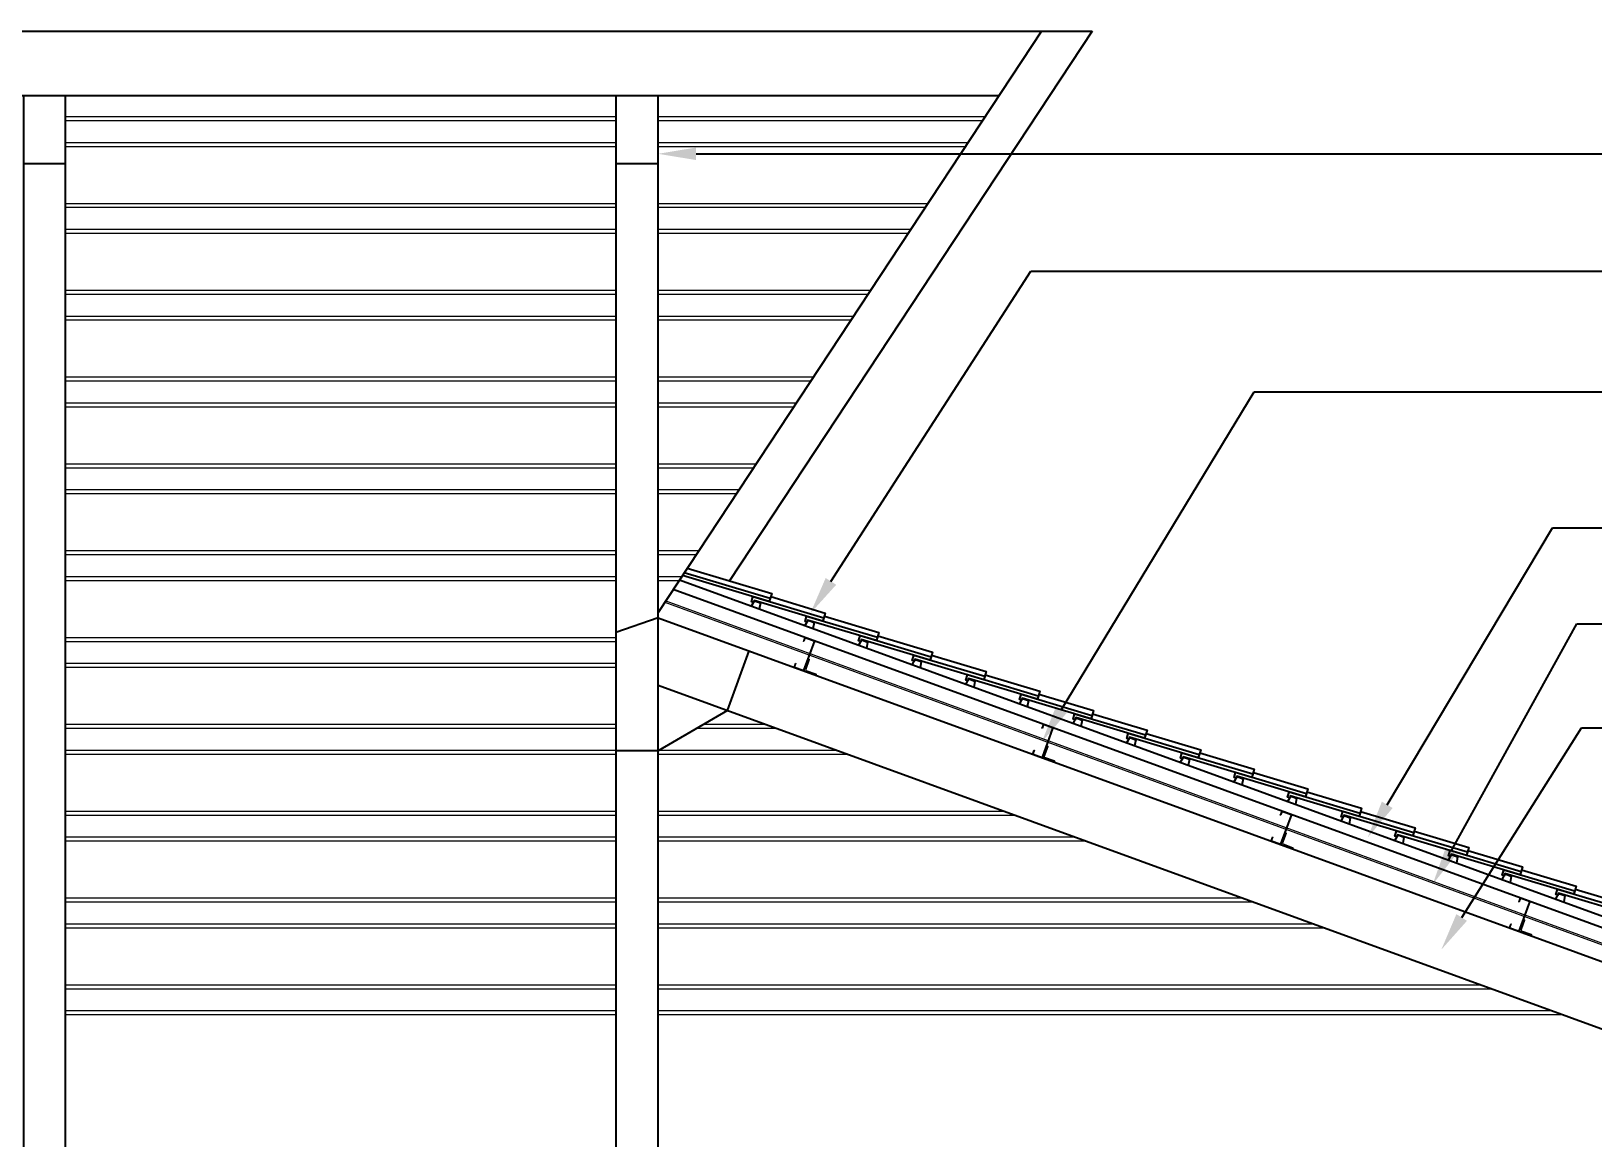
# Model space of a CAD drawing. Header units: inches. Extents: x 249 to 1192, y -18 to 440.
# Drawn here: x 716.09 to 723.48, y 269.21 to 274.44 of the extents above; entities that cross this region are included whole.
import ezdxf
from ezdxf import colors
from ezdxf.entities.mleader import LeaderData, LeaderLine
from ezdxf.math import Vec2, Vec3

# ---------------------------------------------------------------- set-up
doc = ezdxf.new("R2010")
doc.units = ezdxf.units.IN
doc.header["$MEASUREMENT"] = 0
doc.layers.add('ATAP', color=123, linetype='Continuous')
doc.layers.add('KUDA-KUDA', color=165, linetype='Continuous')
for name, color, linetype, lineweight in [('BESI', 201, 'Continuous', 0), ('KUSEN', 16, 'Continuous', 15), ('TEXT (KETERANGAN)', 7, 'Continuous', 25)]:
    doc.layers.add(name, color=color, linetype=linetype, lineweight=lineweight)
doc.styles.get("Standard").update_dxf_attribs({"font": 'arial.ttf'})

# ---------------------------------------------------------------- blocks, each defined once
blk = doc.blocks.new('POTONGAN AA')
at = {"layer": 'ATAP'}
for p, q in [((715.0696, 136.281), (714.6634, 136.4026)), ((715.3232, 136.1887), (714.9879, 136.2891)), ((715.5768, 136.0964), (715.2415, 136.1967)), ((715.8305, 136.0041), (715.4952, 136.1044)), ((716.0841, 135.9118), (715.7488, 136.0121)), ((716.3377, 135.8195), (716.0024, 135.9198)), ((716.5913, 135.7271), (716.256, 135.8275)), ((716.8449, 135.6348), (716.5096, 135.7352)), ((717.0985, 135.5425), (716.7632, 135.6429)), ((717.3522, 135.4502), (717.0169, 135.5506)), ((717.6058, 135.3579), (717.2705, 135.4583)), ((717.8594, 135.2656), (717.5241, 135.366)), ((718.113, 135.1733), (717.7777, 135.2736)), ((718.367, 135.0816), (718.0317, 135.182)), ((718.6205, 134.9891), (718.2852, 135.0895)), ((718.8743, 134.8975), (718.539, 134.9978)), ((719.1281, 134.8056), (718.7928, 134.906))]:
    blk.add_line(p, q, dxfattribs=at)
for points in [[(682.6828, 138.9625), (716.592, 138.9625)], [(716.3524, 138.9625), (714.5391, 136.2143)], [(716.592, 138.9625), (714.8779, 136.3645)], [(714.6778, 136.4244), (715.0768, 136.305), (715.0653, 136.2666), (714.6548, 136.3895)], [(720.9926, 134.0555), (714.6403, 136.3675)], [(720.9752, 134.0076), (714.6114, 136.3238)], [(714.9801, 136.2439), (714.9951, 136.2704), (715.0232, 136.2601), (715.0176, 136.2302)], [(715.0722, 136.2899), (715.3304, 136.2126), (715.3189, 136.1743), (714.9932, 136.2718), (714.9903, 136.2622), (714.9807, 136.2651), (714.9879, 136.2891)], [(715.3258, 136.1976), (715.584, 136.1203), (715.5725, 136.082), (715.2468, 136.1795), (715.2439, 136.1699), (715.2344, 136.1728), (715.2415, 136.1967)], [(715.2337, 136.1516), (715.2487, 136.1781), (715.2769, 136.1678), (715.2713, 136.1379)], [(715.4873, 136.0593), (715.5023, 136.0858), (715.5305, 136.0755), (715.5249, 136.0456)], [(715.5795, 136.1053), (715.8376, 136.028), (715.8262, 135.9897), (715.5004, 136.0872), (715.4976, 136.0776), (715.488, 136.0805), (715.4952, 136.1044)], [(715.7409, 135.967), (715.7559, 135.9935), (715.7841, 135.9832), (715.7785, 135.9533)], [(715.8331, 136.013), (716.0912, 135.9357), (716.0798, 135.8974), (715.7541, 135.9949), (715.7512, 135.9853), (715.7416, 135.9882), (715.7488, 136.0121)], [(715.9945, 135.8747), (716.0095, 135.9011), (716.0377, 135.8908), (716.0321, 135.861)], [(716.0867, 135.9207), (716.3449, 135.8434), (716.3334, 135.8051), (716.0077, 135.9026), (716.0048, 135.893), (715.9952, 135.8959), (716.0024, 135.9198)], [(716.3403, 135.8284), (716.5985, 135.7511), (716.587, 135.7128), (716.2613, 135.8103), (716.2584, 135.8007), (716.2488, 135.8036), (716.256, 135.8275)], [(716.2482, 135.7824), (716.2631, 135.8088), (716.2913, 135.7985), (716.2857, 135.7686)], [(716.5018, 135.6901), (716.5168, 135.7165), (716.5449, 135.7062), (716.5393, 135.6763)], [(716.5939, 135.7361), (716.8521, 135.6588), (716.8406, 135.6205), (716.5149, 135.718), (716.512, 135.7084), (716.5025, 135.7112), (716.5096, 135.7352)], [(716.7554, 135.5978), (716.7704, 135.6242), (716.7986, 135.6139), (716.793, 135.584)], [(716.8476, 135.6437), (717.1057, 135.5665), (717.0942, 135.5282), (716.7685, 135.6256), (716.7657, 135.6161), (716.7561, 135.6189), (716.7632, 135.6429)], [(717.009, 135.5054), (717.024, 135.5319), (717.0522, 135.5216), (717.0466, 135.4917)], [(717.1012, 135.5514), (717.3593, 135.4742), (717.3479, 135.4358), (717.0221, 135.5333), (717.0193, 135.5238), (717.0097, 135.5266), (717.0169, 135.5506)], [(717.3548, 135.4591), (717.613, 135.3819), (717.6015, 135.3435), (717.2758, 135.441), (717.2729, 135.4314), (717.2633, 135.4343), (717.2705, 135.4583)], [(717.2626, 135.4131), (717.2776, 135.4396), (717.3058, 135.4293), (717.3002, 135.3994)], [(717.5162, 135.3208), (717.5312, 135.3473), (717.5594, 135.337), (717.5538, 135.3071)], [(717.6084, 135.3668), (717.8666, 135.2895), (717.8551, 135.2512), (717.5294, 135.3487), (717.5265, 135.3391), (717.5169, 135.342), (717.5241, 135.366)], [(717.7699, 135.2285), (717.7849, 135.255), (717.813, 135.2447), (717.8074, 135.2148)], [(717.862, 135.2745), (718.1202, 135.1972), (718.1087, 135.1589), (717.783, 135.2564), (717.7801, 135.2468), (717.7705, 135.2497), (717.7777, 135.2736)], [(718.0238, 135.1368), (718.0388, 135.1633), (718.067, 135.153), (718.0614, 135.1231)], [(718.1157, 135.1819), (718.3739, 135.1047), (718.3624, 135.0663), (718.0367, 135.1638), (718.0338, 135.1543), (718.0243, 135.1571), (718.0314, 135.1811)], [(718.3695, 135.0903), (718.6277, 135.013), (718.6162, 134.9747), (718.2905, 135.0722), (718.2876, 135.0626), (718.2781, 135.0655), (718.2852, 135.0895)], [(718.2774, 135.0443), (718.2924, 135.0708), (718.3205, 135.0605), (718.3149, 135.0306)], [(718.6233, 134.9987), (718.8815, 134.9214), (718.87, 134.8831), (718.5443, 134.9806), (718.5414, 134.971), (718.5319, 134.9739), (718.539, 134.9978)], [(718.5312, 134.9527), (718.5462, 134.9792), (718.5743, 134.9689), (718.5687, 134.939)], [(718.7849, 134.8609), (718.7999, 134.8873), (718.8281, 134.877), (718.8225, 134.8471)], [(718.8771, 134.9069), (719.1352, 134.8296), (719.1238, 134.7913), (718.798, 134.8888), (718.7952, 134.8792), (718.7856, 134.882), (718.7928, 134.906)]]:
    blk.add_lwpolyline(points, dxfattribs=at)
at = {"layer": 'BESI'}
for p, q in [((714.5714, 136.2632), (720.8898, 133.9546)), ((714.576, 136.2701), (720.8925, 133.9621))]:
    blk.add_line(p, q, dxfattribs=at)
for points in [[(683.1239, 138.657), (716.1509, 138.657)], [(711.7377, 138.5594), (714.3391, 138.5594)], [(714.5391, 138.5594), (716.0865, 138.5594)], [(711.7377, 138.5406), (714.3391, 138.5406)], [(714.5391, 138.5406), (716.0741, 138.5406)], [(711.7377, 138.4373), (714.3391, 138.4373)], [(711.7377, 138.4185), (714.3391, 138.4185)], [(714.5391, 138.4373), (716.0059, 138.4373)], [(714.5391, 138.4185), (715.9935, 138.4185)], [(711.7377, 138.149), (714.3391, 138.149)], [(711.7377, 138.1303), (714.3391, 138.1303)], [(714.5391, 138.149), (715.8157, 138.149)], [(714.5391, 138.1303), (715.8033, 138.1303)], [(711.7377, 138.0269), (714.3391, 138.0269)], [(714.5391, 138.0269), (715.7352, 138.0269)], [(711.7377, 138.0082), (714.3391, 138.0082)], [(714.5391, 138.0082), (715.7228, 138.0082)], [(711.7377, 137.7386), (714.3391, 137.7386)], [(714.5391, 137.7386), (715.5449, 137.7386)], [(711.7377, 137.7198), (714.3391, 137.7198)], [(714.5391, 137.7198), (715.5325, 137.7198)], [(711.7377, 137.6165), (714.3391, 137.6165)], [(711.7377, 137.5977), (714.3391, 137.5977)], [(714.5391, 137.6165), (715.4643, 137.6165)], [(714.5391, 137.5977), (715.452, 137.5977)], [(711.7377, 137.3283), (714.3391, 137.3283)], [(711.7377, 137.3095), (714.3391, 137.3095)], [(714.5391, 137.3283), (715.2742, 137.3283)], [(714.5391, 137.3095), (715.2618, 137.3095)], [(711.7377, 137.2062), (714.3391, 137.2062)], [(711.7377, 137.1874), (714.3391, 137.1874)], [(714.5391, 137.2062), (715.1936, 137.2062)], [(714.5391, 137.1874), (715.1812, 137.1874)], [(711.7377, 136.9178), (714.3391, 136.9178)], [(711.7377, 136.8991), (714.3391, 136.8991)], [(714.5391, 136.9178), (715.0034, 136.9178)], [(714.5391, 136.8991), (714.991, 136.8991)], [(711.7377, 136.7957), (714.3391, 136.7957)], [(711.7377, 136.777), (714.3391, 136.777)], [(714.5391, 136.7957), (714.9228, 136.7957)], [(714.5391, 136.777), (714.9104, 136.777)], [(711.7377, 136.5075), (714.3391, 136.5075)], [(711.7377, 136.4887), (714.3391, 136.4887)], [(714.5391, 136.5075), (714.7326, 136.5075)], [(714.5391, 136.4887), (714.7202, 136.4887)], [(711.7377, 136.3854), (714.3391, 136.3854)], [(711.7377, 136.3666), (714.3391, 136.3666)], [(714.5391, 136.3854), (714.652, 136.3854)], [(714.5391, 136.3666), (714.6396, 136.3666)], [(711.7377, 136.0971), (714.3391, 136.0971)], [(711.7377, 136.0783), (714.3391, 136.0783)], [(711.7377, 135.975), (714.3391, 135.975)], [(711.7377, 135.9562), (714.3391, 135.9562)], [(711.7377, 135.6867), (714.3391, 135.6867)], [(711.7377, 135.6679), (714.3391, 135.6679)], [(714.7228, 135.6679), (715.0974, 135.6679)], [(714.7553, 135.6867), (715.0458, 135.6867)], [(711.7377, 135.5646), (714.3391, 135.5646)], [(711.7377, 135.5458), (714.3391, 135.5458)], [(714.5391, 135.5646), (715.3813, 135.5646)], [(714.5391, 135.5458), (715.4329, 135.5458)], [(711.7377, 135.2763), (714.3391, 135.2763)], [(711.7377, 135.2575), (714.3391, 135.2575)], [(714.5391, 135.2763), (716.1734, 135.2763)], [(714.5391, 135.2575), (716.2251, 135.2575)], [(711.7377, 135.1542), (714.3391, 135.1542)], [(714.5391, 135.1542), (716.5089, 135.1542)], [(711.7377, 135.1354), (714.3391, 135.1354)], [(714.5391, 135.1354), (716.5605, 135.1354)], [(711.7377, 134.8659), (714.3391, 134.8659)], [(714.5391, 134.8659), (717.3009, 134.8659)], [(711.7377, 134.8472), (714.3391, 134.8472)], [(714.5391, 134.8472), (717.3525, 134.8472)], [(711.7377, 134.7438), (714.3391, 134.7438)], [(711.7377, 134.725), (714.3391, 134.725)], [(714.5391, 134.7438), (717.6364, 134.7438)], [(714.5391, 134.725), (717.688, 134.725)], [(711.7377, 134.4555), (714.3391, 134.4555)], [(711.7377, 134.4367), (714.3391, 134.4367)], [(714.5391, 134.4555), (718.4285, 134.4555)], [(714.5391, 134.4367), (718.4801, 134.4367)], [(711.7377, 134.3334), (714.3391, 134.3334)], [(711.7377, 134.3146), (714.3391, 134.3146)], [(714.5391, 134.3334), (718.764, 134.3334)], [(714.5391, 134.3146), (718.8156, 134.3146)]]:
    blk.add_lwpolyline(points, dxfattribs=at)
for points in [[(715.227, 136.0783), (715.2338, 136.0971), (715.2808, 136.0799), (715.2293, 135.939), (715.1824, 135.9562), (715.1892, 135.975), (715.1914, 135.9742), (715.1853, 135.9575), (715.2279, 135.942), (715.2778, 136.0785), (715.2352, 136.0941), (715.2291, 136.0775)], [(716.3546, 135.6679), (716.3615, 135.6867), (716.4085, 135.6696), (716.357, 135.5287), (716.31, 135.5458), (716.3169, 135.5646), (716.319, 135.5638), (716.313, 135.5472), (716.3556, 135.5316), (716.4055, 135.6682), (716.3629, 135.6838), (716.3568, 135.6671)], [(717.4823, 135.2575), (717.4891, 135.2763), (717.5361, 135.2591), (717.4846, 135.1182), (717.4376, 135.1354), (717.4445, 135.1542), (717.4467, 135.1534), (717.4406, 135.1368), (717.4832, 135.1212), (717.5331, 135.2578), (717.4905, 135.2733), (717.4844, 135.2567)], [(718.6099, 134.8472), (718.6168, 134.8659), (718.6637, 134.8488), (718.6123, 134.7079), (718.5653, 134.725), (718.5722, 134.7438), (718.5743, 134.743), (718.5682, 134.7264), (718.6109, 134.7108), (718.6608, 134.8474), (718.6181, 134.863), (718.6121, 134.8464)]]:
    blk.add_lwpolyline(points, close=True, dxfattribs=at)
for points in [[(715.2499, 135.9954), (715.2527, 135.9943, -0.414214), (715.2545, 135.9905), (715.238, 135.9454, 0.414214), (715.2398, 135.9416), (715.2849, 135.9251, -0.414214), (715.2867, 135.9212), (715.2857, 135.9184), (715.2293, 135.939)], [(716.3776, 135.585), (716.3804, 135.584, -0.414214), (716.3822, 135.5801), (716.3657, 135.5351, 0.414214), (716.3675, 135.5312), (716.4126, 135.5147, -0.414214), (716.4144, 135.5109), (716.4133, 135.5081), (716.357, 135.5287)], [(717.5052, 135.1746), (717.508, 135.1736, -0.414214), (717.5098, 135.1697), (717.4933, 135.1246, 0.414214), (717.4951, 135.1208), (717.5402, 135.1043, -0.414214), (717.542, 135.1005), (717.541, 135.0977), (717.4846, 135.1182)], [(718.6329, 134.7642), (718.6357, 134.7632, -0.414214), (718.6375, 134.7594), (718.621, 134.7143, 0.414214), (718.6228, 134.7104), (718.6679, 134.694, -0.414214), (718.6696, 134.6901), (718.6686, 134.6873), (718.6123, 134.7079)]]:
    blk.add_lwpolyline(points, format="xyb", close=True, dxfattribs=at)
at = {"layer": 'KUDA-KUDA'}
for points in [[(682.9224, 138.9625), (716.3524, 138.9625)], [(716.1509, 138.657), (683.1239, 138.657)], [(711.7377, 133.5833), (711.7377, 138.657), (711.5377, 138.657), (711.5377, 133.5833)], [(714.5391, 133.5833), (714.5391, 138.657), (714.3391, 138.657), (714.3391, 133.5833)], [(714.5391, 136.1904), (714.3391, 136.1202)], [(714.5391, 136.1904), (720.9239, 133.8665)], [(714.8675, 135.7516), (714.9701, 136.0335)], [(714.5391, 135.8711), (719.6121, 134.0247)], [(714.8675, 135.7516), (714.5391, 135.5617)], [(714.5391, 135.5617), (714.3391, 135.5617)]]:
    blk.add_lwpolyline(points, dxfattribs=at)
for points in [[(711.5377, 138.3377), (711.7377, 138.3377), (711.7377, 138.657), (711.5377, 138.657)], [(714.3391, 138.3377), (714.5391, 138.3377), (714.5391, 138.657), (714.3391, 138.657)]]:
    blk.add_lwpolyline(points, close=True, dxfattribs=at)

msp = doc.modelspace()

# ---------------------------------------------------------------- block references
at = {"layer": 'KUSEN'}
msp.add_blockref('POTONGAN AA', (4.5189, 135.4814), dxfattribs=at)

# ---------------------------------------------------------------- leaders
at = {"layer": 'TEXT (KETERANGAN)'}
ml = msp.add_multileader_mtext('Standard', dxfattribs=at)
ml.set_content('KUDA-KUDA BAJA', color=256)
ml.set_leader_properties()
ml.build(insert=Vec2(0, 0))
ml.multileader.update_dxf_attribs({"dogleg_length": 0.36, "arrow_head_size": 0.18})
ctx = ml.context
ctx.base_point, ctx.char_height, ctx.arrow_head_size, ctx.landing_gap_size, ctx.plane_origin = Vec3(724.5573, 273.8646), 0.18, 0.18, 0.09, Vec3(719.058, 273.8646)
notes = []
notes.append((ctx, [(0, (1, 1, 0), (724.1073, 273.8646), (1, 0), 0.45, [(0, [(719.058, 273.8646)], 0, [])])]))
ctx.mtext.insert, ctx.mtext.flow_direction = Vec3(724.6473, 273.9561), 5
ml = msp.add_multileader_mtext('Standard', dxfattribs=at)
ml.set_content('GENTENG', color=256)
ml.set_leader_properties()
ml.build(insert=Vec2(0, 0))
ml.multileader.update_dxf_attribs({"dogleg_length": 0.36, "arrow_head_size": 0.18})
ctx = ml.context
ctx.base_point, ctx.char_height, ctx.arrow_head_size, ctx.landing_gap_size, ctx.plane_origin = Vec3(724.5573, 273.3101), 0.18, 0.18, 0.09, Vec3(719.7783, 271.6922)
notes.append((ctx, [(0, (1, 1, 0), (720.8218, 273.3101), (1, 0), 3.7356, [(0, [(719.7783, 271.6922)], 0, [])])]))
ctx.mtext.insert, ctx.mtext.flow_direction = Vec3(724.6473, 273.4017), 5
ml = msp.add_multileader_mtext('Standard', dxfattribs=at)
ml.set_content('GORDING C', color=256)
ml.set_leader_properties()
ml.build(insert=Vec2(0, 0))
ml.multileader.update_dxf_attribs({"dogleg_length": 0.36, "arrow_head_size": 0.18})
ctx = ml.context
ctx.base_point, ctx.char_height, ctx.arrow_head_size, ctx.landing_gap_size, ctx.plane_origin = Vec3(724.5573, 272.7393), 0.18, 0.18, 0.09, Vec3(720.8726, 271.0834)
notes.append((ctx, [(0, (1, 1, 0), (721.8769, 272.7393), (1, 0), 2.6804, [(0, [(720.8726, 271.0834)], 0, [])])]))
ctx.mtext.insert, ctx.mtext.flow_direction = Vec3(724.6473, 272.8309), 5
ml = msp.add_multileader_mtext('Standard', dxfattribs=at)
ml.set_content('RENG BAJA RINGAN', color=256)
ml.set_leader_properties()
ml.build(insert=Vec2(0, 0))
ml.multileader.update_dxf_attribs({"dogleg_length": 0.36, "arrow_head_size": 0.18})
ctx = ml.context
ctx.base_point, ctx.char_height, ctx.arrow_head_size, ctx.landing_gap_size, ctx.plane_origin = Vec3(724.5573, 272.0971), 0.18, 0.18, 0.09, Vec3(722.6461, 270.5548)
notes.append((ctx, [(0, (1, 1, 0), (723.2885, 272.0971), (1, 0), 1.2688, [(0, [(722.4146, 270.6328)], 0, [])])]))
ctx.mtext.insert, ctx.mtext.flow_direction = Vec3(724.6473, 272.1886), 5
ml = msp.add_multileader_mtext('Standard', dxfattribs=at)
ml.set_content('TREKSTANG', color=256)
ml.set_leader_properties()
ml.build(insert=Vec2(0, 0))
ml.multileader.update_dxf_attribs({"dogleg_length": 0.36, "arrow_head_size": 0.18})
ctx = ml.context
ctx.base_point, ctx.char_height, ctx.arrow_head_size, ctx.landing_gap_size, ctx.plane_origin = Vec3(724.5573, 271.6433), 0.18, 0.18, 0.09, Vec3(722.7215, 270.4109)
notes.append((ctx, [(0, (1, 1, 0), (723.403, 271.6433), (1, 0), 1.1544, [(0, [(722.7215, 270.4109)], 0, [])])]))
ctx.mtext.insert, ctx.mtext.flow_direction = Vec3(724.6473, 271.7349), 5
ml = msp.add_multileader_mtext('Standard', dxfattribs=at)
ml.set_content('KUDA-KUDA BAJA', color=256)
ml.set_leader_properties()
ml.build(insert=Vec2(0, 0))
ml.multileader.update_dxf_attribs({"dogleg_length": 0.36, "arrow_head_size": 0.18})
ctx = ml.context
ctx.base_point, ctx.char_height, ctx.arrow_head_size, ctx.landing_gap_size, ctx.plane_origin = Vec3(724.5573, 271.1513), 0.18, 0.18, 0.09, Vec3(722.7626, 270.1027)
notes.append((ctx, [(0, (1, 1, 0), (723.4262, 271.1513), (1, 0), 1.1312, [(0, [(722.7626, 270.1027)], 0, [])])]))
ctx.mtext.insert, ctx.mtext.flow_direction = Vec3(724.6473, 271.2428), 5
for ctx, leaders in notes:
    for number, flags, end, landing, length, lines in leaders:
        leader = LeaderData()
        leader.index, (leader.has_last_leader_line, leader.has_dogleg_vector, leader.attachment_direction) = number, flags
        leader.last_leader_point, leader.dogleg_vector, leader.dogleg_length = Vec3(end), Vec3(landing), length
        for number, points, colour, breaks in lines:
            line = LeaderLine()
            line.index, line.vertices, line.color, line.breaks = number, Vec3.list(points), colors.encode_raw_color(colour), breaks
            leader.lines.append(line)
        ctx.leaders.append(leader)

doc.saveas('drawing.dxf')
